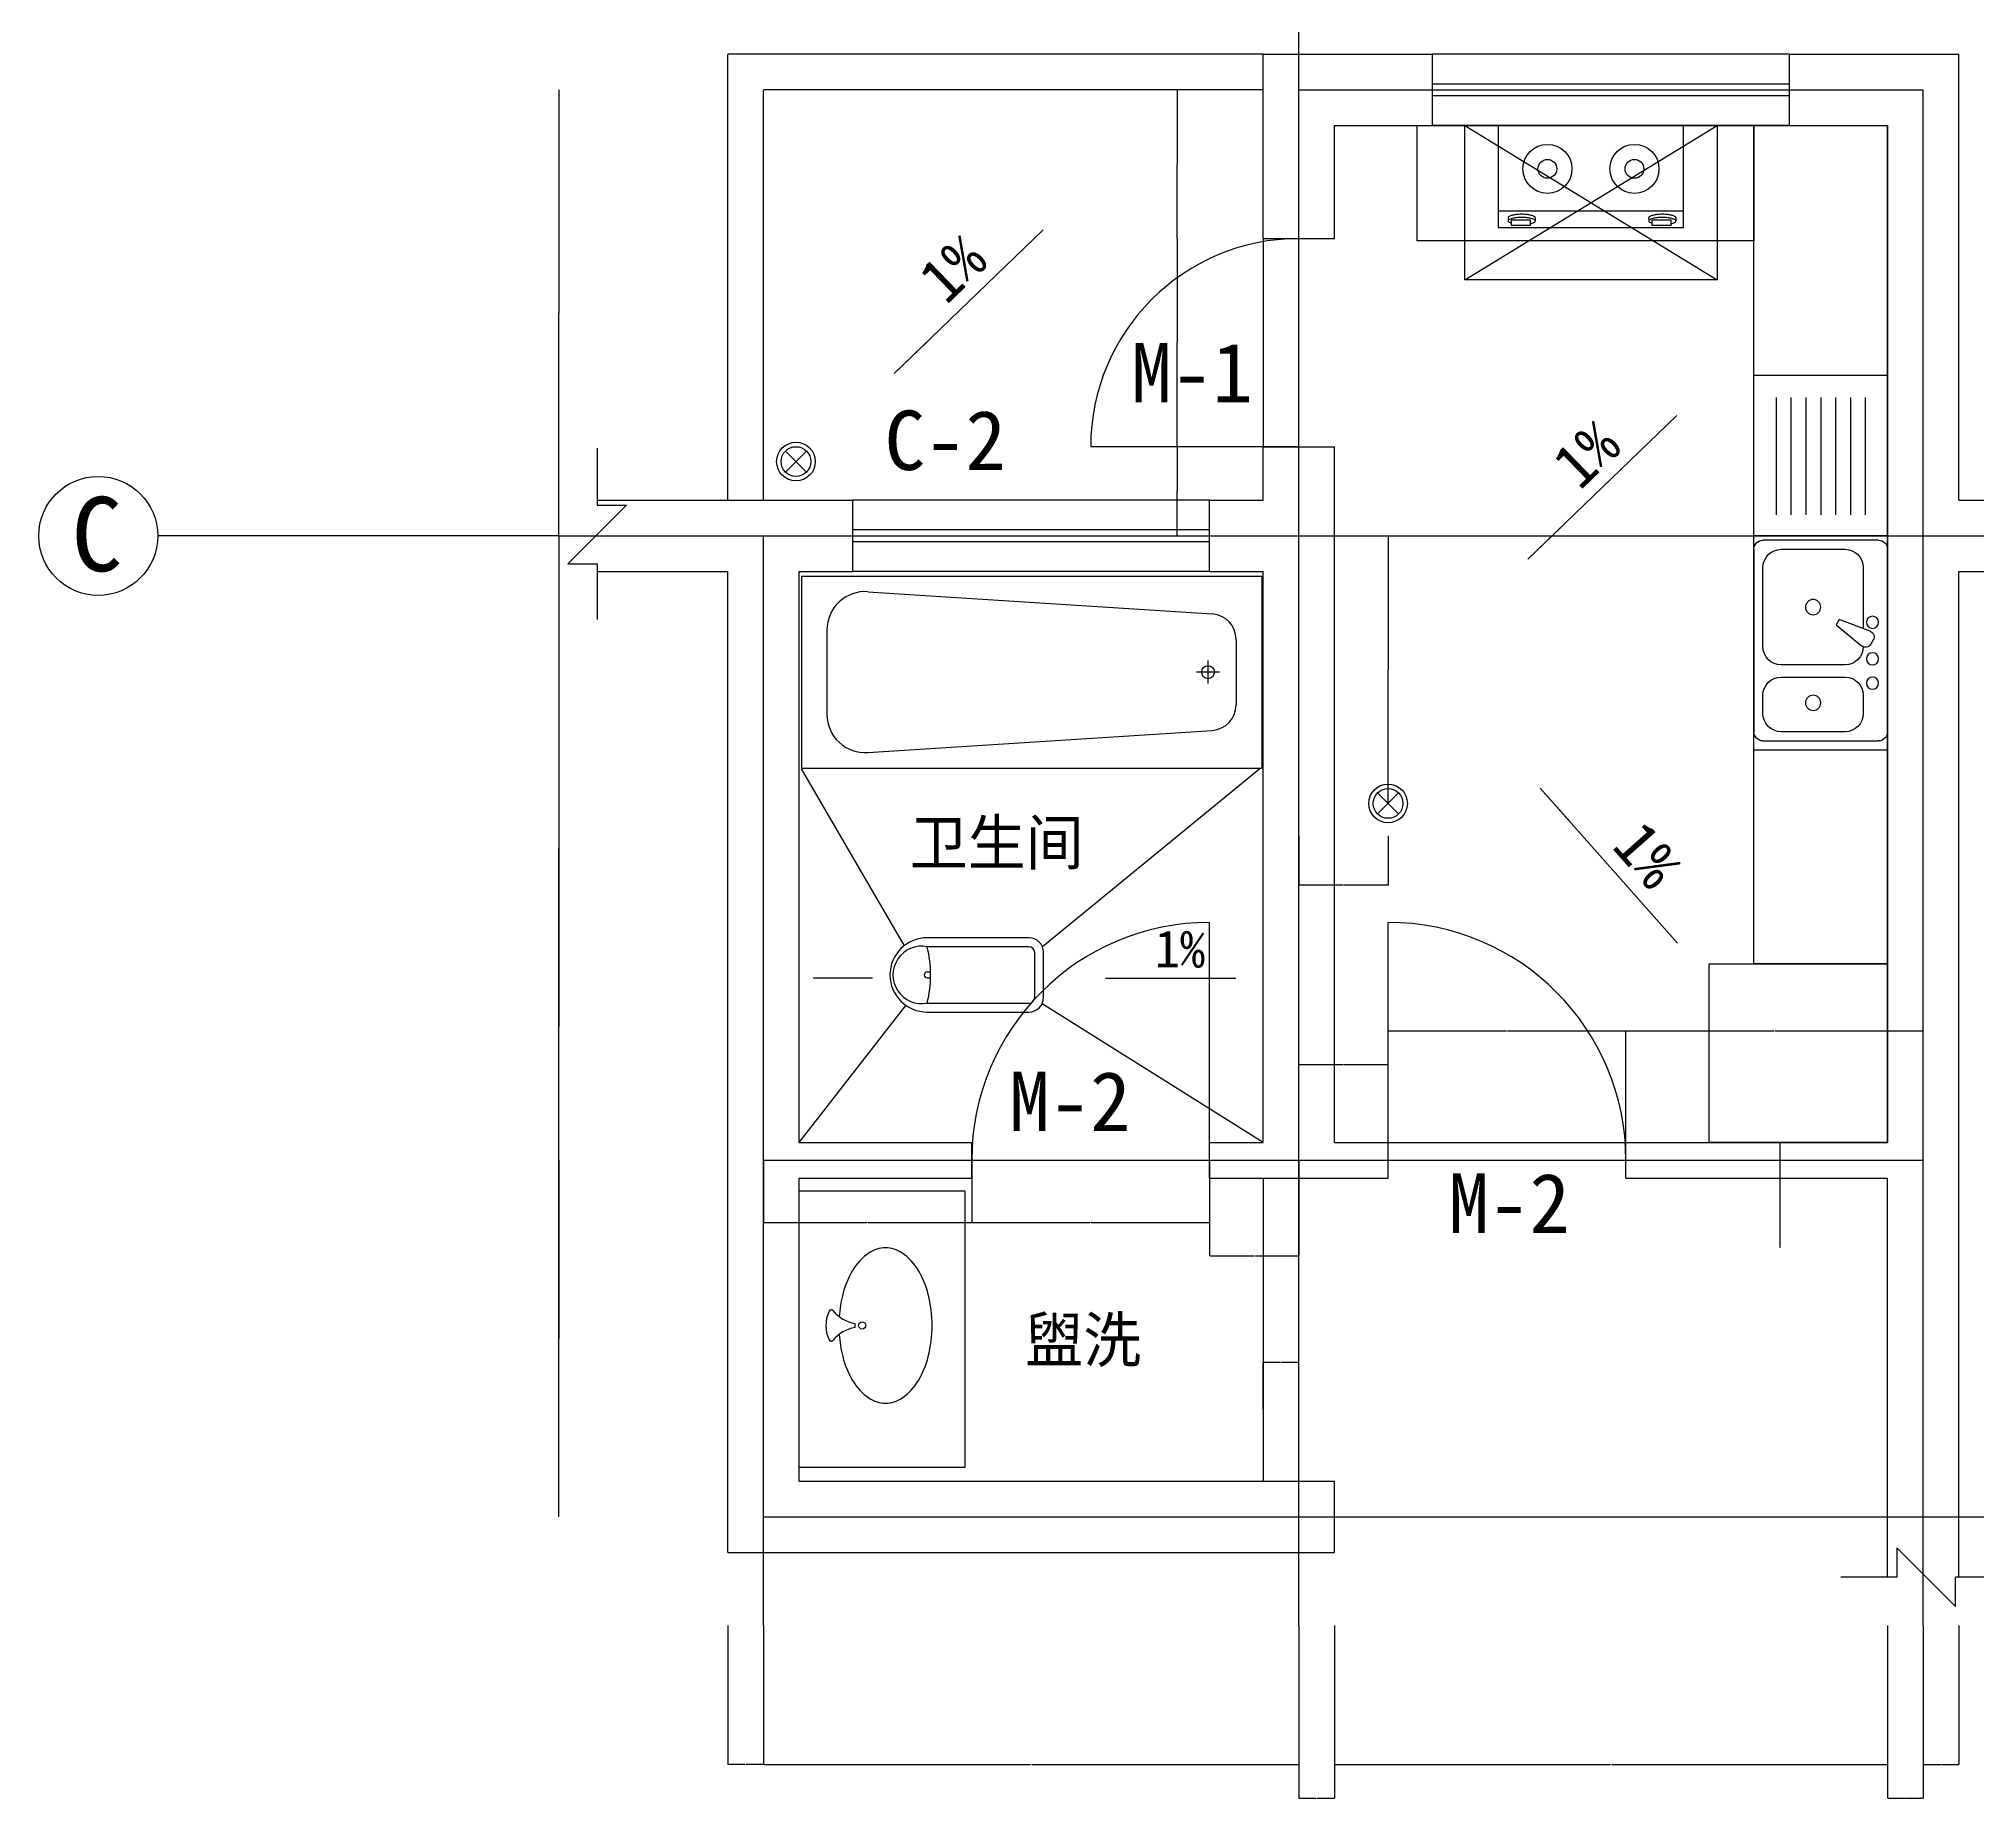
# Model space of a CAD drawing. Header units: metres. Extents: x -237648 to -195598, y -93947 to -64247.
# Drawn here: x -215882 to -209363, y -73331 to -67413 of the extents above; entities that cross this region are included whole.
import ezdxf

# ---------------------------------------------------------------- set-up
doc = ezdxf.new("R2010")
doc.units = ezdxf.units.M
for name, color, linetype in [('AXI', 1, 'Continuous'), ('PJ', 21, 'Continuous'), ('W', 5, 'Continuous')]:
    doc.layers.add(name, color=color, linetype=linetype)
doc.dimstyles.get("Standard").update_dxf_attribs({"dimtxt": 2.5, "dimasz": 2.5, "dimexe": 1.25, "dimexo": 0.625, "dimtad": 1, "dimcen": 2.5, "dimazin": 3, "dimtfac": 1, "dimtmove": 0, "dimatfit": 3})

# ---------------------------------------------------------------- blocks, each defined once
blk = doc.blocks.new('_E25ESP')
at = {"color": 0, "linetype": 'ByBlock'}
for p, q in [((30.68, 337.5), (419.32, 337.5)), ((0, -306.82), (0, 306.82)), ((357.95, 306.82), (143.18, 306.82)), ((450, 306.82), (450, -306.82)), ((81.82, 245.45), (81.82, 39.98)), ((419.32, -20.45), (419.32, 245.45)), ((58.92, 31.4), (162.53, 70.22)), ((162.53, 70.22), (172.76, 52.51)), ((48.39, 2.02), (56.63, -12.25)), ((172.76, 52.51), (87.34, -17.81)), ((143.18, -81.82), (357.95, -81.82)), ((357.95, -122.73), (143.18, -122.73)), ((81.82, -184.09), (81.82, -245.45)), ((419.32, -245.45), (419.32, -184.09)), ((143.18, -306.82), (357.95, -306.82)), ((419.32, -337.5), (30.68, -337.5))]:
    blk.add_line(p, q, dxfattribs=at)
for centre, radius in [((250.57, 112.5), 25.57), ((51.14, 61.36), 20.45), ((51.14, -61.36), 20.45), ((51.14, -143.18), 20.45), ((250.57, -209.66), 25.57)]:
    blk.add_circle(centre, radius, dxfattribs=at)
for centre, radius, start, end in [((30.68, 306.82), 30.68, 90, 180), ((419.32, 306.82), 30.68, 0, 90), ((143.18, 245.45), 61.36, 90, 180), ((357.95, 245.45), 61.36, 0, 90), ((66.1, 12.25), 20.45, 110.54, 210), ((74.34, -2.02), 20.45, 210, 309.46), ((143.18, -20.45), 61.36, 180, 270), ((357.95, -20.45), 61.36, 270, 0), ((143.18, -184.09), 61.36, 90, 180), ((357.95, -184.09), 61.36, 0, 90), ((143.18, -245.45), 61.36, 180, 270), ((357.95, -245.45), 61.36, 270, 0), ((30.68, -306.82), 30.68, 180, 270), ((419.32, -306.82), 30.68, 270, 0)]:
    blk.add_arc(centre, radius, start, end, dxfattribs=at)
blk = doc.blocks.new('BATH1')
for p, q in [((383.61, 1800.49), (383.61, 1050.49)), ((383.61, 1800.49), (2183.61, 1800.49)), ((2183.61, 1800.49), (2183.61, 1050.49)), ((643.26, 1740.19), (1990.05, 1653.3)), ((483.61, 1590.5), (483.61, 1260.48)), ((2083.61, 1553.51), (2083.61, 1297.47)), ((1974.09, 1380.49), (1974.09, 1470.49)), ((2019.09, 1425.49), (1929.09, 1425.49)), ((643.26, 1110.79), (1990.05, 1197.68)), ((383.61, 1050.49), (2183.61, 1050.49))]:
    blk.add_line(p, q)
blk.add_circle((1974.09, 1425.49), 25)
for centre, radius, start, end in [((633.61, 1590.5), 150, 86.31, 180), ((1983.61, 1553.51), 100, 0, 86.31), ((1983.61, 1297.47), 100, 273.69, 0), ((633.61, 1260.48), 150, 180, 273.69)]:
    blk.add_arc(centre, radius, start, end)
blk = doc.blocks.new('DW')
at = {"layer": 'PJ'}
for p, q in [((76.21, 195.72), (-73.79, 195.72)), ((-123.79, 145.72), (-123.79, -195.95)), ((-93.79, 145.72), (-93.79, -195.95)), ((76.21, 165.72), (-73.79, 165.72)), ((96.21, -195.95), (96.21, 145.72)), ((126.21, -195.95), (126.21, 145.72)), ((-8.79, -196.08), (-8.79, -184.46)), ((11.21, -196.08), (11.21, -184.46))]:
    blk.add_line(p, q, dxfattribs=at)
for centre, radius, start, end in [((-73.79, 145.72), 50, 90, 180), ((76.21, 145.72), 50, 0, 90), ((-73.79, 145.72), 20, 90, 180), ((76.21, 145.72), 20, 0, 90), ((1.21, -578.66), 394.33, 76.06, 103.94), ((1.21, -195.95), 125, 180, 0), ((1.21, -214.21), 96.74, 169.12, 10.88), ((1.21, -195.89), 10, 181.09, 358.91)]:
    blk.add_arc(centre, radius, start, end, dxfattribs=at)
blk = doc.blocks.new('KXP')
at = {"layer": 'PJ', "linetype": 'ByBlock'}
blk.add_line((-388.31, 496.85), (-388.31, 509.94), dxfattribs=at)
at = {"layer": 'PJ'}
blk.add_lwpolyline([(-585.9, 980), (0, 980), (0, 0), (-585.9, 0)], close=True, dxfattribs=at)
for points in [[(-444.66, 472.02, 0.04), (-432.26, 393.22, 0.07), (-397.42, 308.94, 0.11), (-338.84, 246.5, 0.15), (-280.74, 228.39, 0.15), (-222.65, 246.5, 0.11), (-164.07, 308.94, 0.07), (-129.23, 393.22, 0.06), (-115.74, 503.39, 0.06), (-129.23, 613.57, 0.07), (-164.07, 697.85, 0.11), (-222.65, 760.29, 0.15), (-280.74, 778.39, 0.15)], [(-280.74, 778.39, 0.15), (-338.84, 760.29, 0.11), (-397.42, 697.85, 0.07), (-432.26, 613.57, 0.04), (-444.66, 534.77, 0.06)]]:
    blk.add_lwpolyline(points, format="xyb", dxfattribs=at)
at = {"layer": 'PJ', "linetype": 'ByBlock'}
blk.add_circle((-363.18, 503.39), 12.57, dxfattribs=at)
at = {"layer": 'PJ'}
for centre, radius, start, end in [((-375.32, 503.39), 116.63, 154.02, 205.98), ((-472.97, 550.98), 8, 39.44, 154.02), ((-364.6, 640.12), 132.32, 219.44, 259.68), ((-364.6, 366.67), 132.32, 100.32, 140.56), ((-472.97, 455.81), 8, 205.98, 320.56)]:
    blk.add_arc(centre, radius, start, end, dxfattribs=at)
blk = doc.blocks.new('_CLOSEDFILLED')
at = {"color": 0, "linetype": 'BYBLOCK'}
blk.add_solid([(-1, 0), (0, 0), (-1, 0)], dxfattribs=at)
blk = doc.blocks.new('*D133')
for p, q in [((-214133.62, -67585.22), (-214133.62, -68335.22)), ((-214133.87, -68335.22), (-214134.12, -68335.22)), ((-214133.62, -69085.22), (-214133.62, -68335.22)), ((-214133.62, -68335.22), (-214133.62, -68335.22)), ((-214133.37, -68335.22), (-214133.12, -68335.22))]:
    blk.add_line(p, q)
at = {"layer": 'Defpoints'}
for p in [(-214133.62, -67585.22), (-214133.62, -68335.22), (-214133.62, -69085.22)]:
    blk.add_point(p, dxfattribs=at)
at = {"xscale": 0.25, "yscale": 0.25}
blk.add_blockref('_CLOSEDFILLED', (-214133.62, -68335.22), dxfattribs=at)
at = {"xscale": 0.25, "yscale": 0.25, "rotation": 180}
blk.add_blockref('_CLOSEDFILLED', (-214133.62, -68335.22), dxfattribs=at)
at = {"insert": (-214133.62, -68334.095), "char_height": 1, "attachment_point": 5}
blk.add_mtext('0', dxfattribs=at)
blk = doc.blocks.new('*D134')
for p, q in [((-214133.62, -69085.22), (-214133.62, -70735.22)), ((-214133.87, -70735.22), (-214134.12, -70735.22)), ((-214133.62, -72385.22), (-214133.62, -70735.22)), ((-214133.62, -70735.22), (-214133.62, -70735.22)), ((-214133.37, -70735.22), (-214133.12, -70735.22))]:
    blk.add_line(p, q)
at = {"layer": 'Defpoints'}
for p in [(-214133.62, -69085.22), (-214133.62, -70735.22), (-214133.62, -72385.22)]:
    blk.add_point(p, dxfattribs=at)
at = {"xscale": 0.25, "yscale": 0.25}
blk.add_blockref('_CLOSEDFILLED', (-214133.62, -70735.22), dxfattribs=at)
at = {"xscale": 0.25, "yscale": 0.25, "rotation": 180}
blk.add_blockref('_CLOSEDFILLED', (-214133.62, -70735.22), dxfattribs=at)
at = {"insert": (-214133.62, -70734.095), "char_height": 1, "attachment_point": 5}
blk.add_mtext('0', dxfattribs=at)
blk = doc.blocks.new('*D136')
for p, q in [((-214133.62, -71185.22), (-214133.62, -71785.22)), ((-214133.87, -71785.22), (-214134.12, -71785.22)), ((-214133.62, -72385.22), (-214133.62, -71785.22)), ((-214133.62, -71785.22), (-214133.62, -71785.22)), ((-214133.37, -71785.22), (-214133.12, -71785.22))]:
    blk.add_line(p, q)
at = {"layer": 'Defpoints'}
for p in [(-214133.62, -71185.22), (-214133.62, -71785.22), (-214133.62, -72385.22)]:
    blk.add_point(p, dxfattribs=at)
at = {"xscale": 0.25, "yscale": 0.25}
blk.add_blockref('_CLOSEDFILLED', (-214133.62, -71785.22), dxfattribs=at)
at = {"xscale": 0.25, "yscale": 0.25, "rotation": 180}
blk.add_blockref('_CLOSEDFILLED', (-214133.62, -71785.22), dxfattribs=at)
at = {"insert": (-214133.62, -71784.095), "char_height": 1, "attachment_point": 5}
blk.add_mtext('0', dxfattribs=at)
blk = doc.blocks.new('*D137')
for p, q in [((-213444.63, -72750.67), (-213444.63, -73218.24)), ((-211644.63, -72750.67), (-211644.63, -73218.24)), ((-213444.38, -73218.24), (-212546.63, -73218.24)), ((-212542.63, -73218.24), (-211644.88, -73218.24))]:
    blk.add_line(p, q)
at = {"layer": 'Defpoints'}
for p in [(-213444.63, -72750.67), (-211644.63, -72750.67), (-213444.63, -73218.24)]:
    blk.add_point(p, dxfattribs=at)
at = {"xscale": 0.25, "yscale": 0.25, "rotation": 180}
blk.add_blockref('_CLOSEDFILLED', (-213444.63, -73218.24), dxfattribs=at)
at = {"xscale": 0.25, "yscale": 0.25}
blk.add_blockref('_CLOSEDFILLED', (-211644.63, -73218.24), dxfattribs=at)
at = {"insert": (-212544.63, -73218.24), "char_height": 1, "attachment_point": 5}
blk.add_mtext('1800', dxfattribs=at)
blk = doc.blocks.new('*D138')
for p, q in [((-213564.63, -72750.67), (-213564.63, -73218.24)), ((-213444.63, -72750.67), (-213444.63, -73218.24)), ((-213506.13, -73218.24), (-213564.88, -73218.24)), ((-213444.38, -73218.24), (-213503.13, -73218.24))]:
    blk.add_line(p, q)
at = {"layer": 'Defpoints'}
for p in [(-213564.63, -72750.67), (-213444.63, -72750.67), (-213444.63, -73218.24)]:
    blk.add_point(p, dxfattribs=at)
at = {"xscale": 0.25, "yscale": 0.25}
blk.add_blockref('_CLOSEDFILLED', (-213564.63, -73218.24), dxfattribs=at)
at = {"xscale": 0.25, "yscale": 0.25, "rotation": 180}
blk.add_blockref('_CLOSEDFILLED', (-213444.63, -73218.24), dxfattribs=at)
at = {"insert": (-213504.63, -73218.24), "char_height": 1, "attachment_point": 5}
blk.add_mtext('120', dxfattribs=at)
blk = doc.blocks.new('*D140')
for p, q in [((-210946.13, -70750.74), (-211344.88, -70750.74)), ((-211344.63, -71185.22), (-211344.63, -70750.74)), ((-210544.38, -70750.74), (-210943.13, -70750.74)), ((-210544.63, -71185.22), (-210544.63, -70750.74))]:
    blk.add_line(p, q)
at = {"layer": 'Defpoints'}
for p in [(-210544.63, -70750.74), (-211344.63, -71185.22), (-210544.63, -71185.22)]:
    blk.add_point(p, dxfattribs=at)
at = {"xscale": 0.25, "yscale": 0.25}
blk.add_blockref('_CLOSEDFILLED', (-211344.63, -70750.74), dxfattribs=at)
at = {"xscale": 0.25, "yscale": 0.25, "rotation": 180}
blk.add_blockref('_CLOSEDFILLED', (-210544.63, -70750.74), dxfattribs=at)
at = {"insert": (-210944.63, -70750.74), "char_height": 1, "attachment_point": 5}
blk.add_mtext('800', dxfattribs=at)
blk = doc.blocks.new('*D141')
for p, q in [((-212054.17, -68785.22), (-212054.17, -68935.22)), ((-212054.42, -68935.22), (-212054.67, -68935.22)), ((-212054.17, -69085.22), (-212054.17, -68935.22)), ((-212054.17, -68935.22), (-212054.17, -68935.22)), ((-212053.92, -68935.22), (-212053.67, -68935.22))]:
    blk.add_line(p, q)
at = {"layer": 'Defpoints'}
for p in [(-212054.17, -68785.22), (-212054.17, -68935.22), (-212054.17, -69085.22)]:
    blk.add_point(p, dxfattribs=at)
at = {"xscale": 0.25, "yscale": 0.25}
blk.add_blockref('_CLOSEDFILLED', (-212054.17, -68935.22), dxfattribs=at)
at = {"xscale": 0.25, "yscale": 0.25, "rotation": 180}
blk.add_blockref('_CLOSEDFILLED', (-212054.17, -68935.22), dxfattribs=at)
at = {"insert": (-212054.17, -68934.095), "char_height": 1, "attachment_point": 5}
blk.add_mtext('0', dxfattribs=at)
blk = doc.blocks.new('*D142')
for p, q in [((-214133.62, -69085.22), (-214133.62, -70135.22)), ((-214133.87, -70135.22), (-214134.12, -70135.22)), ((-214133.62, -71185.22), (-214133.62, -70135.22)), ((-214133.62, -70135.22), (-214133.62, -70135.22)), ((-214133.37, -70135.22), (-214133.12, -70135.22))]:
    blk.add_line(p, q)
at = {"layer": 'Defpoints'}
for p in [(-214133.62, -69085.22), (-214133.62, -70135.22), (-214133.62, -71185.22)]:
    blk.add_point(p, dxfattribs=at)
at = {"xscale": 0.25, "yscale": 0.25}
blk.add_blockref('_CLOSEDFILLED', (-214133.62, -70135.22), dxfattribs=at)
at = {"xscale": 0.25, "yscale": 0.25, "rotation": 180}
blk.add_blockref('_CLOSEDFILLED', (-214133.62, -70135.22), dxfattribs=at)
at = {"insert": (-214133.62, -70134.095), "char_height": 1, "attachment_point": 5}
blk.add_mtext('0', dxfattribs=at)
blk = doc.blocks.new('*D143')
for p, q in [((-213444.63, -71185.22), (-213444.63, -71394.7)), ((-212744.63, -71185.22), (-212744.63, -71394.7)), ((-213444.38, -71394.7), (-213096.13, -71394.7)), ((-213093.13, -71394.7), (-212744.88, -71394.7))]:
    blk.add_line(p, q)
at = {"layer": 'Defpoints'}
for p in [(-213444.63, -71185.22), (-212744.63, -71185.22), (-213444.63, -71394.7)]:
    blk.add_point(p, dxfattribs=at)
at = {"xscale": 0.25, "yscale": 0.25, "rotation": 180}
blk.add_blockref('_CLOSEDFILLED', (-213444.63, -71394.7), dxfattribs=at)
at = {"xscale": 0.25, "yscale": 0.25}
blk.add_blockref('_CLOSEDFILLED', (-212744.63, -71394.7), dxfattribs=at)
at = {"insert": (-213094.63, -71394.7), "char_height": 1, "attachment_point": 5}
blk.add_mtext('700', dxfattribs=at)
blk = doc.blocks.new('*D144')
for p, q in [((-211644.63, -71185.22), (-211644.63, -70863.24)), ((-211644.38, -70863.24), (-211496.13, -70863.24)), ((-211493.13, -70863.24), (-211344.88, -70863.24)), ((-211344.63, -71185.22), (-211344.63, -70863.24))]:
    blk.add_line(p, q)
at = {"layer": 'Defpoints'}
for p in [(-211644.63, -70863.24), (-211644.63, -71185.22), (-211344.63, -71185.22)]:
    blk.add_point(p, dxfattribs=at)
at = {"xscale": 0.25, "yscale": 0.25, "rotation": 180}
blk.add_blockref('_CLOSEDFILLED', (-211644.63, -70863.24), dxfattribs=at)
at = {"xscale": 0.25, "yscale": 0.25}
blk.add_blockref('_CLOSEDFILLED', (-211344.63, -70863.24), dxfattribs=at)
at = {"insert": (-211494.63, -70863.24), "char_height": 1, "attachment_point": 5}
blk.add_mtext('300', dxfattribs=at)
blk = doc.blocks.new('*D145')
for p, q in [((-211944.63, -71185.22), (-211944.63, -71507.2)), ((-211644.63, -71185.22), (-211644.63, -71507.2)), ((-211944.38, -71507.2), (-211796.13, -71507.2)), ((-211793.13, -71507.2), (-211644.88, -71507.2))]:
    blk.add_line(p, q)
at = {"layer": 'Defpoints'}
for p in [(-211944.63, -71185.22), (-211644.63, -71185.22), (-211944.63, -71507.2)]:
    blk.add_point(p, dxfattribs=at)
at = {"xscale": 0.25, "yscale": 0.25, "rotation": 180}
blk.add_blockref('_CLOSEDFILLED', (-211944.63, -71507.2), dxfattribs=at)
at = {"xscale": 0.25, "yscale": 0.25}
blk.add_blockref('_CLOSEDFILLED', (-211644.63, -71507.2), dxfattribs=at)
at = {"insert": (-211794.63, -71507.2), "char_height": 1, "attachment_point": 5}
blk.add_mtext('300', dxfattribs=at)
blk = doc.blocks.new('*D146')
for p, q in [((-212744.63, -71185.22), (-212744.63, -71394.7)), ((-211944.63, -71185.22), (-211944.63, -71394.7)), ((-212744.38, -71394.7), (-212346.13, -71394.7)), ((-212343.13, -71394.7), (-211944.88, -71394.7))]:
    blk.add_line(p, q)
at = {"layer": 'Defpoints'}
for p in [(-212744.63, -71185.22), (-211944.63, -71185.22), (-212744.63, -71394.7)]:
    blk.add_point(p, dxfattribs=at)
at = {"xscale": 0.25, "yscale": 0.25, "rotation": 180}
blk.add_blockref('_CLOSEDFILLED', (-212744.63, -71394.7), dxfattribs=at)
at = {"xscale": 0.25, "yscale": 0.25}
blk.add_blockref('_CLOSEDFILLED', (-211944.63, -71394.7), dxfattribs=at)
at = {"insert": (-212344.63, -71394.7), "char_height": 1, "attachment_point": 5}
blk.add_mtext('800', dxfattribs=at)
blk = doc.blocks.new('*D147')
for p, q in [((-212054.17, -67585.72), (-212054.17, -67835.47)), ((-212054.42, -67835.47), (-212054.67, -67835.47)), ((-212054.17, -68085.22), (-212054.17, -67835.47)), ((-212054.17, -67835.47), (-212054.17, -67835.47)), ((-212053.92, -67835.47), (-212053.67, -67835.47))]:
    blk.add_line(p, q)
at = {"layer": 'Defpoints'}
for p in [(-212054.17, -67585.72), (-212054.17, -67835.47), (-212054.17, -68085.22)]:
    blk.add_point(p, dxfattribs=at)
at = {"xscale": 0.25, "yscale": 0.25}
blk.add_blockref('_CLOSEDFILLED', (-212054.17, -67835.47), dxfattribs=at)
at = {"xscale": 0.25, "yscale": 0.25, "rotation": 180}
blk.add_blockref('_CLOSEDFILLED', (-212054.17, -67835.47), dxfattribs=at)
at = {"insert": (-212054.17, -67834.345), "char_height": 1, "attachment_point": 5}
blk.add_mtext('0', dxfattribs=at)
blk = doc.blocks.new('*D148')
for p, q in [((-212054.17, -68085.22), (-212054.17, -68435.22)), ((-212054.42, -68435.22), (-212054.67, -68435.22)), ((-212054.17, -68785.22), (-212054.17, -68435.22)), ((-212054.17, -68435.22), (-212054.17, -68435.22)), ((-212053.92, -68435.22), (-212053.67, -68435.22))]:
    blk.add_line(p, q)
at = {"layer": 'Defpoints'}
for p in [(-212054.17, -68085.22), (-212054.17, -68435.22), (-212054.17, -68785.22)]:
    blk.add_point(p, dxfattribs=at)
at = {"xscale": 0.25, "yscale": 0.25}
blk.add_blockref('_CLOSEDFILLED', (-212054.17, -68435.22), dxfattribs=at)
at = {"xscale": 0.25, "yscale": 0.25, "rotation": 180}
blk.add_blockref('_CLOSEDFILLED', (-212054.17, -68435.22), dxfattribs=at)
at = {"insert": (-212054.17, -68434.095), "char_height": 1, "attachment_point": 5}
blk.add_mtext('0', dxfattribs=at)
blk = doc.blocks.new('*D152')
for p, q in [((-210046.63, -70750.74), (-210544.88, -70750.74)), ((-210544.63, -71185.22), (-210544.63, -70750.74)), ((-209544.38, -70750.74), (-210042.63, -70750.74)), ((-209544.63, -71185.22), (-209544.63, -70750.74))]:
    blk.add_line(p, q)
at = {"layer": 'Defpoints'}
for p in [(-209544.63, -70750.74), (-210544.63, -71185.22), (-209544.63, -71185.22)]:
    blk.add_point(p, dxfattribs=at)
at = {"xscale": 0.25, "yscale": 0.25}
blk.add_blockref('_CLOSEDFILLED', (-210544.63, -70750.74), dxfattribs=at)
at = {"xscale": 0.25, "yscale": 0.25, "rotation": 180}
blk.add_blockref('_CLOSEDFILLED', (-209544.63, -70750.74), dxfattribs=at)
at = {"insert": (-210044.63, -70750.74), "char_height": 1, "attachment_point": 5}
blk.add_mtext('1000', dxfattribs=at)
blk = doc.blocks.new('*D193')
for p, q in [((-211764.63, -72023.71), (-211764.63, -71865.13)), ((-211764.38, -71865.13), (-211706.13, -71865.13)), ((-211703.13, -71865.13), (-211644.88, -71865.13)), ((-211644.63, -72023.71), (-211644.63, -71865.13))]:
    blk.add_line(p, q)
at = {"layer": 'Defpoints'}
for p in [(-211764.63, -71865.13), (-211764.63, -72023.71), (-211644.63, -72023.71)]:
    blk.add_point(p, dxfattribs=at)
at = {"xscale": 0.25, "yscale": 0.25, "rotation": 180}
blk.add_blockref('_CLOSEDFILLED', (-211764.63, -71865.13), dxfattribs=at)
at = {"xscale": 0.25, "yscale": 0.25}
blk.add_blockref('_CLOSEDFILLED', (-211644.63, -71865.13), dxfattribs=at)
at = {"insert": (-211704.63, -71865.13), "char_height": 1, "attachment_point": 5}
blk.add_mtext('120', dxfattribs=at)
blk = doc.blocks.new('*D198')
for p, q in [((-210027.3, -71125.22), (-210027.3, -71478.55)), ((-210027.3, -71245.22), (-210027.3, -71478.55)), ((-210027.55, -71478.55), (-210027.8, -71478.55)), ((-210027.3, -71478.55), (-210027.3, -71478.55)), ((-210027.05, -71478.55), (-210026.8, -71478.55))]:
    blk.add_line(p, q)
at = {"layer": 'Defpoints'}
for p in [(-210027.3, -71125.22), (-210027.3, -71245.22), (-210027.3, -71478.55)]:
    blk.add_point(p, dxfattribs=at)
at = {"xscale": 0.25, "yscale": 0.25}
blk.add_blockref('_CLOSEDFILLED', (-210027.3, -71478.55), dxfattribs=at)
at = {"xscale": 0.25, "yscale": 0.25, "rotation": 180}
blk.add_blockref('_CLOSEDFILLED', (-210027.3, -71478.55), dxfattribs=at)
at = {"insert": (-210027.3, -71477.425), "char_height": 1, "attachment_point": 5}
blk.add_mtext('0', dxfattribs=at)
blk = doc.blocks.new('*D240')
for p, q in [((-211524.63, -72750.67), (-211524.63, -73218.24)), ((-209664.63, -72750.67), (-209664.63, -73218.24)), ((-211524.38, -73218.24), (-210596.63, -73218.24)), ((-210592.63, -73218.24), (-209664.88, -73218.24))]:
    blk.add_line(p, q)
at = {"layer": 'Defpoints'}
for p in [(-211524.63, -72750.67), (-209664.63, -72750.67), (-211524.63, -73218.24)]:
    blk.add_point(p, dxfattribs=at)
at = {"xscale": 0.25, "yscale": 0.25, "rotation": 180}
blk.add_blockref('_CLOSEDFILLED', (-211524.63, -73218.24), dxfattribs=at)
at = {"xscale": 0.25, "yscale": 0.25}
blk.add_blockref('_CLOSEDFILLED', (-209664.63, -73218.24), dxfattribs=at)
at = {"insert": (-210594.63, -73218.24), "char_height": 1, "attachment_point": 5}
blk.add_mtext('1860', dxfattribs=at)
blk = doc.blocks.new('*D241')
for p, q in [((-209664.63, -72750.67), (-209664.63, -73330.74)), ((-209544.63, -72750.67), (-209544.63, -73330.74)), ((-209664.38, -73330.74), (-209606.13, -73330.74)), ((-209603.13, -73330.74), (-209544.88, -73330.74))]:
    blk.add_line(p, q)
at = {"layer": 'Defpoints'}
for p in [(-209664.63, -72750.67), (-209544.63, -72750.67), (-209664.63, -73330.74)]:
    blk.add_point(p, dxfattribs=at)
at = {"xscale": 0.25, "yscale": 0.25, "rotation": 180}
blk.add_blockref('_CLOSEDFILLED', (-209664.63, -73330.74), dxfattribs=at)
at = {"xscale": 0.25, "yscale": 0.25}
blk.add_blockref('_CLOSEDFILLED', (-209544.63, -73330.74), dxfattribs=at)
at = {"insert": (-209604.63, -73330.74), "char_height": 1, "attachment_point": 5}
blk.add_mtext('120', dxfattribs=at)
blk = doc.blocks.new('*D242')
for p, q in [((-209544.63, -72750.67), (-209544.63, -73218.24)), ((-209424.63, -72750.67), (-209424.63, -73218.24)), ((-209544.38, -73218.24), (-209486.13, -73218.24)), ((-209483.13, -73218.24), (-209424.88, -73218.24))]:
    blk.add_line(p, q)
at = {"layer": 'Defpoints'}
for p in [(-209544.63, -72750.67), (-209424.63, -72750.67), (-209544.63, -73218.24)]:
    blk.add_point(p, dxfattribs=at)
at = {"xscale": 0.25, "yscale": 0.25, "rotation": 180}
blk.add_blockref('_CLOSEDFILLED', (-209544.63, -73218.24), dxfattribs=at)
at = {"xscale": 0.25, "yscale": 0.25}
blk.add_blockref('_CLOSEDFILLED', (-209424.63, -73218.24), dxfattribs=at)
at = {"insert": (-209484.63, -73218.24), "char_height": 1, "attachment_point": 5}
blk.add_mtext('120', dxfattribs=at)
blk = doc.blocks.new('*D243')
for p, q in [((-211644.63, -72750.67), (-211644.63, -73330.74)), ((-211524.63, -72750.67), (-211524.63, -73330.74)), ((-211644.38, -73330.74), (-211586.13, -73330.74)), ((-211583.13, -73330.74), (-211524.88, -73330.74))]:
    blk.add_line(p, q)
at = {"layer": 'Defpoints'}
for p in [(-211644.63, -72750.67), (-211524.63, -72750.67), (-211644.63, -73330.74)]:
    blk.add_point(p, dxfattribs=at)
at = {"xscale": 0.25, "yscale": 0.25, "rotation": 180}
blk.add_blockref('_CLOSEDFILLED', (-211644.63, -73330.74), dxfattribs=at)
at = {"xscale": 0.25, "yscale": 0.25}
blk.add_blockref('_CLOSEDFILLED', (-211524.63, -73330.74), dxfattribs=at)
at = {"insert": (-211584.63, -73330.74), "char_height": 1, "attachment_point": 5}
blk.add_mtext('120', dxfattribs=at)
blk = doc.blocks.new('*D370')
for p, q in [((-211344.63, -69085.22), (-211344.63, -69535.22)), ((-211344.88, -69535.22), (-211345.13, -69535.22)), ((-211344.63, -69985.22), (-211344.63, -69535.22)), ((-211344.63, -69535.22), (-211344.63, -69535.22)), ((-211344.38, -69535.22), (-211344.13, -69535.22))]:
    blk.add_line(p, q)
at = {"layer": 'Defpoints'}
for p in [(-211344.63, -69085.22), (-211344.63, -69535.22), (-211344.63, -69985.22)]:
    blk.add_point(p, dxfattribs=at)
at = {"xscale": 0.25, "yscale": 0.25}
blk.add_blockref('_CLOSEDFILLED', (-211344.63, -69535.22), dxfattribs=at)
at = {"xscale": 0.25, "yscale": 0.25, "rotation": 180}
blk.add_blockref('_CLOSEDFILLED', (-211344.63, -69535.22), dxfattribs=at)
at = {"insert": (-211344.63, -69534.095), "char_height": 1, "attachment_point": 5}
blk.add_mtext('0', dxfattribs=at)
blk = doc.blocks.new('*D371')
for p, q in [((-211644.63, -70094.69), (-211644.63, -70259.54)), ((-211344.63, -70094.69), (-211344.63, -70259.54)), ((-211496.13, -70259.54), (-211644.88, -70259.54)), ((-211344.38, -70259.54), (-211493.13, -70259.54))]:
    blk.add_line(p, q)
at = {"layer": 'Defpoints'}
for p in [(-211644.63, -70094.69), (-211344.63, -70094.69), (-211344.63, -70259.54)]:
    blk.add_point(p, dxfattribs=at)
at = {"xscale": 0.25, "yscale": 0.25}
blk.add_blockref('_CLOSEDFILLED', (-211644.63, -70259.54), dxfattribs=at)
at = {"xscale": 0.25, "yscale": 0.25, "rotation": 180}
blk.add_blockref('_CLOSEDFILLED', (-211344.63, -70259.54), dxfattribs=at)
at = {"insert": (-211494.63, -70259.54), "char_height": 1, "attachment_point": 5}
blk.add_mtext('300', dxfattribs=at)

msp = doc.modelspace()

# ---------------------------------------------------------------- linework, layer by layer
for p, q in [((-213564.63, -68965.22), (-213564.63, -67465.72)), ((-211764.63, -67465.22), (-213564.13, -67465.22)), ((-209994.63, -67465.22), (-211194.63, -67465.22)), ((-213444.63, -68965.22), (-213444.63, -67585.72)), ((-211764.63, -67585.22), (-213444.13, -67585.22)), ((-209994.63, -67565.22), (-211194.63, -67565.22)), ((-209994.63, -67605.22), (-211194.63, -67605.22)), ((-209994.63, -67705.22), (-211194.63, -67705.22)), ((-211086.86, -67705.22), (-210238.04, -68223.41)), ((-211086.86, -68223.41), (-210238.04, -67705.22)), ((-210351.06, -67705.22), (-210973.84, -67705.22)), ((-210973.84, -67705.22), (-210973.84, -68047.66)), ((-210351.06, -68047.66), (-210351.06, -67705.22)), ((-213005.27, -68539.06), (-212503.97, -68055.69)), ((-210973.84, -67991.97), (-210351.06, -67991.97)), ((-210973.84, -68047.66), (-210351.06, -68047.66)), ((-210941.24, -68014.18), (-210941.12, -68025.89)), ((-210930.77, -68023.66), (-210930.77, -68040.28)), ((-210866.11, -68023.66), (-210930.77, -68023.66)), ((-210930.77, -68040.28), (-210866.11, -68040.28)), ((-210866.11, -68040.28), (-210866.11, -68023.66)), ((-210849.48, -68015.36), (-210849.48, -68025.87)), ((-210468.24, -68014.18), (-210468.12, -68025.89)), ((-210393.11, -68023.66), (-210457.78, -68023.66)), ((-210457.78, -68023.66), (-210457.78, -68040.28)), ((-210457.78, -68040.28), (-210393.11, -68040.28)), ((-210393.11, -68040.28), (-210393.11, -68023.66)), ((-210376.48, -68015.36), (-210376.48, -68025.87)), ((-211764.63, -68085.22), (-211764.63, -68785.22)), ((-209664.63, -68545.22), (-210114.63, -68545.22)), ((-210039.63, -68620), (-210039.63, -69014.15)), ((-209989.63, -68620), (-209989.63, -69014.15)), ((-209939.63, -68620), (-209939.63, -69014.15)), ((-209889.63, -68620), (-209889.63, -69014.15)), ((-209839.63, -68620), (-209839.63, -69014.15)), ((-209789.63, -68620), (-209789.63, -69014.15)), ((-209739.63, -68620), (-209739.63, -69014.15)), ((-210874.28, -69163.17), (-210372.99, -68679.81)), ((-214004.45, -68790.22), (-214004.45, -68981.61)), ((-213371.12, -68870.47), (-213300.41, -68799.76)), ((-213300.41, -68870.47), (-213371.12, -68799.76)), ((-211644.63, -68785.22), (-212344.63, -68785.22)), ((-211944.63, -68965.22), (-213144.63, -68965.22)), ((-213905.8, -68981.61), (-214103.11, -69178.92)), ((-214004.45, -68981.61), (-213905.8, -68981.61)), ((-214133.62, -69085.22), (-215482.17, -69085.22)), ((-211944.63, -69065.22), (-213144.63, -69065.22)), ((-211944.63, -69105.22), (-213144.63, -69105.22)), ((-214103.11, -69178.92), (-214004.45, -69178.92)), ((-214004.45, -69178.92), (-214004.45, -69366.42)), ((-211944.63, -69205.22), (-213144.63, -69205.22)), ((-210114.63, -69805.22), (-209664.63, -69805.22)), ((-213318.7, -69869.08), (-212972.15, -70463.99)), ((-211775.84, -69869.08), (-212506.85, -70467.56)), ((-210832.83, -69933.88), (-210370.86, -70454.96)), ((-211379.98, -70020.57), (-211309.27, -69949.86)), ((-211309.27, -70020.57), (-211379.98, -69949.86)), ((-211944.63, -71185.22), (-211944.63, -70385.22)), ((-211344.63, -71185.22), (-211344.63, -70385.22)), ((-213078.77, -70572.8), (-213277.9, -70572.8)), ((-212294.96, -70572.8), (-211856.91, -70572.8)), ((-211764.63, -71125.22), (-212508.04, -70659.06)), ((-213324.63, -71125.22), (-212965.82, -70664.72)), ((-211344.63, -71125.22), (-210544.63, -71125.22)), ((-211764.63, -71245.22), (-211764.63, -72265.22)), ((-209436.85, -72686.08), (-209634.15, -72488.78)), ((-209634.15, -72488.78), (-209634.15, -72587.43)), ((-209634.15, -72587.43), (-209821.66, -72587.43)), ((-209436.85, -72686.08), (-209436.85, -72587.43)), ((-209245.45, -72587.43), (-209436.85, -72587.43))]:
    msp.add_line(p, q)
for points in [[(-211246.67, -67705.22), (-210114.63, -67705.22), (-210114.63, -68093.25), (-211246.67, -68093.25)], [(-211086.86, -67705.22), (-210238.04, -67705.22), (-210238.04, -68223.41), (-211086.86, -68223.41)], [(-210114.63, -67705.22), (-209664.63, -67705.22), (-209664.63, -69085.22), (-210114.63, -69085.22)], [(-210114.63, -69085.22), (-209664.63, -69085.22), (-209664.63, -70525.22), (-210114.63, -70525.22)], [(-209664.63, -71125.22), (-210264.63, -71125.22), (-210264.63, -70525.22), (-209664.63, -70525.22)]]:
    msp.add_lwpolyline(points, close=True)
for points in [[(-210849.48, -68015.36, 0.26), (-210851.38, -68011.93, 0.08), (-210862.9, -68007, 0.04), (-210876.45, -68004.54, 0.03), (-210895.3, -68003.54, 0.03), (-210914.15, -68004.54, 0.04), (-210927.7, -68007, 0.08), (-210939.22, -68011.93, 0.26), (-210941.12, -68015.36, 0.08), (-210940.92, -68016.6)], [(-210849.48, -68025.87, 0.26), (-210851.38, -68022.45, 0.08), (-210862.9, -68017.51, 0.04), (-210876.45, -68015.06, 0.03), (-210895.3, -68014.05, 0.03), (-210914.15, -68015.06, 0.04), (-210927.7, -68017.51, 0.08), (-210939.22, -68022.45, 0.26), (-210941.12, -68025.87, 0.26), (-210939.22, -68029.29, 0.06), (-210930.77, -68033.31)], [(-210866.11, -68035, 0.01), (-210862.9, -68034.23, 0.08), (-210851.38, -68029.29, 0.26), (-210849.48, -68025.87)], [(-210376.48, -68015.36, 0.26), (-210378.38, -68011.93, 0.08), (-210389.9, -68007, 0.04), (-210403.45, -68004.54, 0.03), (-210422.3, -68003.54, 0.03), (-210441.15, -68004.54, 0.04), (-210454.7, -68007, 0.08), (-210466.22, -68011.93, 0.26), (-210468.12, -68015.36, 0.08), (-210467.93, -68016.6)], [(-210376.48, -68025.87, 0.26), (-210378.38, -68022.45, 0.08), (-210389.9, -68017.51, 0.04), (-210403.45, -68015.06, 0.03), (-210422.3, -68014.05, 0.03), (-210441.15, -68015.06, 0.04), (-210454.7, -68017.51, 0.08), (-210466.22, -68022.45, 0.26), (-210468.12, -68025.87, 0.26), (-210466.22, -68029.29, 0.06), (-210457.78, -68033.31)], [(-210393.11, -68035, 0.01), (-210389.9, -68034.23, 0.08), (-210378.38, -68029.29, 0.26), (-210376.48, -68025.87)]]:
    msp.add_lwpolyline(points, format="xyb")
for points in [[(-213005.27, -68539.06), (-212894.96, -68432.69)], [(-210874.28, -69163.17), (-210763.98, -69056.81)], [(-210832.83, -69933.88), (-210731.18, -70048.54)], [(-213078.77, -70572.8), (-213171.82, -70572.8)], [(-212294.96, -70572.8), (-212167.27, -70572.8)]]:
    msp.add_lwpolyline(points)
for centre, radius in [((-210808.79, -67850.67), 82.5), ((-210516.16, -67850.67), 82.5), ((-210808.79, -67850.67), 31.63), ((-210516.16, -67850.67), 31.63), ((-213335.76, -68835.11), 65), ((-213335.76, -68835.11), 50), ((-215682.17, -69085.22), 200), ((-211344.63, -69985.22), 65), ((-211344.63, -69985.22), 50)]:
    msp.add_circle(centre, radius)
for centre, radius, start, end in [((-213564.13, -67465.72), 0.5, 90, 180), ((-213564.13, -67466.22), 0.5, 90, 180), ((-213444.13, -67585.72), 0.5, 90, 180), ((-211644.63, -68785.22), 700, 90, 180), ((-211944.63, -71185.22), 800, 90, 180), ((-211344.63, -71185.22), 800, 0, 90)]:
    msp.add_arc(centre, radius, start, end)
at = {"layer": 'AXI'}
for p, q in [((-211644.63, -72750.67), (-211644.63, -67275.76)), ((-211644.63, -67585.22), (-209544.63, -67585.22)), ((-209544.63, -72750.67), (-209544.63, -67585.22)), ((-214133.62, -69085.22), (-208982.67, -69085.22)), ((-213444.63, -72750.67), (-213444.63, -69085.22)), ((-213444.63, -71185.22), (-209544.63, -71185.22)), ((-213444.63, -72385.22), (-208982.67, -72385.22))]:
    msp.add_line(p, q, dxfattribs=at)
for centre, start, end in [((-211644.13, -67585.72), 90, 180), ((-211644.13, -67585.72), 90, 180), ((-211644.13, -67585.72), 90, 180), ((-209545.13, -67585.72), 0, 90), ((-209545.13, -67585.72), 0, 90), ((-209545.13, -67585.72), 0, 90)]:
    msp.add_arc(centre, 0.5, start, end, dxfattribs=at)
at = {"layer": 'W'}
for p, q in [((-211764.63, -68085.22), (-211764.63, -67465.72)), ((-211764.13, -67465.22), (-211194.63, -67465.22)), ((-211194.63, -67705.22), (-211194.63, -67465.22)), ((-209994.63, -67705.22), (-209994.63, -67465.22)), ((-209994.63, -67465.22), (-209425.13, -67465.22)), ((-209424.63, -68965.22), (-209424.63, -67465.72)), ((-211524.63, -68085.22), (-211524.63, -67705.72)), ((-211524.13, -67705.22), (-211194.63, -67705.22)), ((-209994.63, -67705.22), (-209664.63, -67705.22)), ((-209664.63, -71125.22), (-209664.63, -67705.22)), ((-211764.63, -68085.22), (-211524.63, -68085.22)), ((-211764.63, -68965.22), (-211764.63, -68785.22)), ((-211764.63, -68785.22), (-211524.63, -68785.22)), ((-211524.63, -71125.22), (-211524.63, -68785.22)), ((-214004.45, -68965.22), (-213144.63, -68965.22)), ((-213144.63, -69205.22), (-213144.63, -68965.22)), ((-211944.63, -69205.22), (-211944.63, -68965.22)), ((-211944.63, -68965.22), (-211764.63, -68965.22)), ((-209424.63, -68965.22), (-209098.62, -68965.22)), ((-214004.45, -69205.22), (-213564.63, -69205.22)), ((-213564.63, -72505.22), (-213564.63, -69205.22)), ((-213324.63, -69205.22), (-213144.63, -69205.22)), ((-213324.63, -71125.22), (-213324.63, -69205.22)), ((-211944.63, -69205.22), (-211764.63, -69205.22)), ((-211764.63, -71125.22), (-211764.63, -69205.22)), ((-209424.63, -72587.43), (-209424.63, -69205.22)), ((-209424.63, -69205.22), (-209098.62, -69205.22)), ((-213324.63, -71125.22), (-212744.63, -71125.22)), ((-212744.63, -71245.22), (-212744.63, -71125.22)), ((-211944.63, -71245.22), (-211944.63, -71125.22)), ((-211944.63, -71125.22), (-211764.63, -71125.22)), ((-211524.63, -71125.22), (-211344.63, -71125.22)), ((-211344.63, -71245.22), (-211344.63, -71125.22)), ((-210544.63, -71245.22), (-210544.63, -71125.22)), ((-210544.63, -71125.22), (-209664.63, -71125.22)), ((-213324.63, -72265.22), (-213324.63, -71245.22)), ((-213324.63, -71245.22), (-212744.63, -71245.22)), ((-211944.63, -71245.22), (-211344.63, -71245.22)), ((-210544.63, -71245.22), (-209664.63, -71245.22)), ((-209664.63, -72587.43), (-209664.63, -71245.22)), ((-213324.63, -72265.22), (-211524.63, -72265.22)), ((-211524.63, -72505.22), (-211524.63, -72265.22)), ((-213564.63, -72505.22), (-211524.63, -72505.22))]:
    msp.add_line(p, q, dxfattribs=at)
for centre, start, end in [((-211764.13, -67465.72), 90, 180), ((-211764.13, -67465.72), 90, 180), ((-209425.13, -67465.72), 0, 90), ((-211524.13, -67705.72), 90, 180), ((-211524.13, -67705.72), 90, 180), ((-209665.13, -67705.72), 0, 90), ((-209665.13, -67705.72), 0, 90), ((-209665.13, -67705.72), 0, 90), ((-209665.13, -67705.72), 0, 90), ((-211525.13, -68785.72), 0, 90), ((-211525.13, -68785.72), 0, 90)]:
    msp.add_arc(centre, 0.5, start, end, dxfattribs=at)

# ---------------------------------------------------------------- block references
at = {"xscale": -1}
msp.add_blockref('_E25ESP', (-209664.63, -69437.22), dxfattribs=at)
for name, p, xscale, yscale, zscale in [('BATH1', (-213647.5, -70769.5), 0.86, 0.86, 0.86), ('KXP', (-212768.02, -72219.42), 0.95, 0.95, 0.95)]:
    msp.add_blockref(name, p, dxfattribs=dict(xscale=xscale, yscale=yscale, zscale=zscale))
at = {"rotation": 270}
msp.add_blockref('DW', (-212698.63, -70560.8), dxfattribs=at)

# ---------------------------------------------------------------- texts
for rotation, p in [(43.96, (-212831.38, -68311.55)), (43.96, (-210700.39, -68935.67)), (311.56, (-210596.28, -70130.92))]:
    msp.add_text('1%', height=150, rotation=rotation).set_placement(p)
for s, height, p in [('M-1', 200, (-212207.91, -68636.38)), ('C-2', 200, (-213037.78, -68863.5)), ('C', 250, (-215772.03, -69204.09)), ('卫生间', 150, (-212953.03, -70191.6)), ('1%', 125, (-212129.56, -70536.91)), ('M-2', 200, (-212618.41, -71087.37)), ('M-2', 200, (-211141.27, -71429.79)), ('盥洗', 150, (-212564.52, -71864.16))]:
    msp.add_text(s, height=height).set_placement(p)

# ---------------------------------------------------------------- dimensions: what is measured, and where the dimension line sits
for base, p1, p2, picture, middle in [((-214133.62, -68335.22), (-214133.62, -69085.22), (-214133.62, -67585.22), '*D133', (-214133.62, -68334.095)), ((-212054.17, -67835.47), (-212054.17, -68085.22), (-212054.17, -67585.72), '*D147', (-212054.17, -67834.345)), ((-212054.17, -68435.22), (-212054.17, -68085.22), (-212054.17, -68785.22), '*D148', (-212054.17, -68434.095)), ((-212054.17, -68935.22), (-212054.17, -68785.22), (-212054.17, -69085.22), '*D141', (-212054.17, -68934.095)), ((-214133.62, -70735.22), (-214133.62, -69085.22), (-214133.62, -72385.22), '*D134', (-214133.62, -70734.095)), ((-214133.62, -70135.22), (-214133.62, -71185.22), (-214133.62, -69085.22), '*D142', (-214133.62, -70134.095)), ((-211344.63, -69535.22), (-211344.63, -69985.22), (-211344.63, -69085.22), '*D370', (-211344.63, -69534.095)), ((-211344.63, -70259.54), (-211344.63, -70094.69), (-211644.63, -70094.69), '*D371', (-211494.63, -70259.54)), ((-210544.63, -70750.74), (-210544.63, -71185.22), (-211344.63, -71185.22), '*D140', (-210944.63, -70750.74)), ((-209544.63, -70750.74), (-209544.63, -71185.22), (-210544.63, -71185.22), '*D152', (-210044.63, -70750.74)), ((-211644.63, -70863.24), (-211644.63, -71185.22), (-211344.63, -71185.22), '*D144', (-211494.63, -70863.24)), ((-214133.62, -71785.22), (-214133.62, -72385.22), (-214133.62, -71185.22), '*D136', (-214133.62, -71784.095)), ((-213444.63, -71394.7), (-213444.63, -71185.22), (-212744.63, -71185.22), '*D143', (-213094.63, -71394.7)), ((-212744.63, -71394.7), (-212744.63, -71185.22), (-211944.63, -71185.22), '*D146', (-212344.63, -71394.7)), ((-211944.63, -71507.2), (-211944.63, -71185.22), (-211644.63, -71185.22), '*D145', (-211794.63, -71507.2)), ((-210027.3, -71478.55), (-210027.3, -71125.22), (-210027.3, -71245.22), '*D198', (-210027.3, -71477.425)), ((-211764.63, -71865.13), (-211764.63, -72023.71), (-211644.63, -72023.71), '*D193', (-211704.63, -71865.13)), ((-213444.63, -73218.24), (-213444.63, -72750.67), (-213564.63, -72750.67), '*D138', (-213504.63, -73218.24)), ((-213444.63, -73218.24), (-213444.63, -72750.67), (-211644.63, -72750.67), '*D137', (-212544.63, -73218.24)), ((-211644.63, -73330.74), (-211644.63, -72750.67), (-211524.63, -72750.67), '*D243', (-211584.63, -73330.74)), ((-211524.63, -73218.24), (-211524.63, -72750.67), (-209664.63, -72750.67), '*D240', (-210594.63, -73218.24)), ((-209664.63, -73330.74), (-209664.63, -72750.67), (-209544.63, -72750.67), '*D241', (-209604.63, -73330.74)), ((-209544.63, -73218.24), (-209544.63, -72750.67), (-209424.63, -72750.67), '*D242', (-209484.63, -73218.24))]:
    dim = msp.add_linear_dim(base=base, p1=p1, p2=p2, dimstyle='Standard')
    dim.commit()
    dim.dimension.update_dxf_attribs({"geometry": picture, "text_midpoint": middle})

doc.saveas('drawing.dxf')
